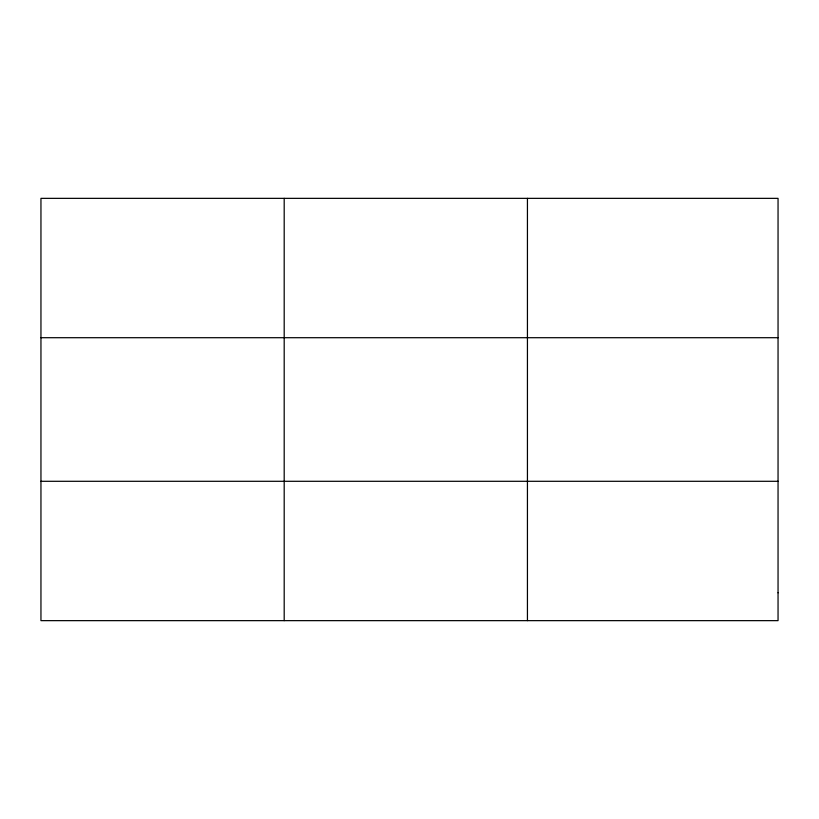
<?xml version="1.0" encoding="UTF-8"?>
<svg xmlns="http://www.w3.org/2000/svg" width="819" height="819" viewBox="0 0 819 819"><rect width="100%" height="100%" fill="white"/><g stroke="black" fill="none" stroke-linecap="round" stroke-linejoin="round"><path stroke-width="1.23" d="M284.193 620.648L284.193 198.352M527.436 620.648L527.436 198.352M40.95 337.704L778.05 337.704M40.95 481.296L778.05 481.296M778.05 592.782L778.05 620.648L40.95 620.648L40.95 198.352L778.05 198.352L778.05 592.782"/></g></svg>
